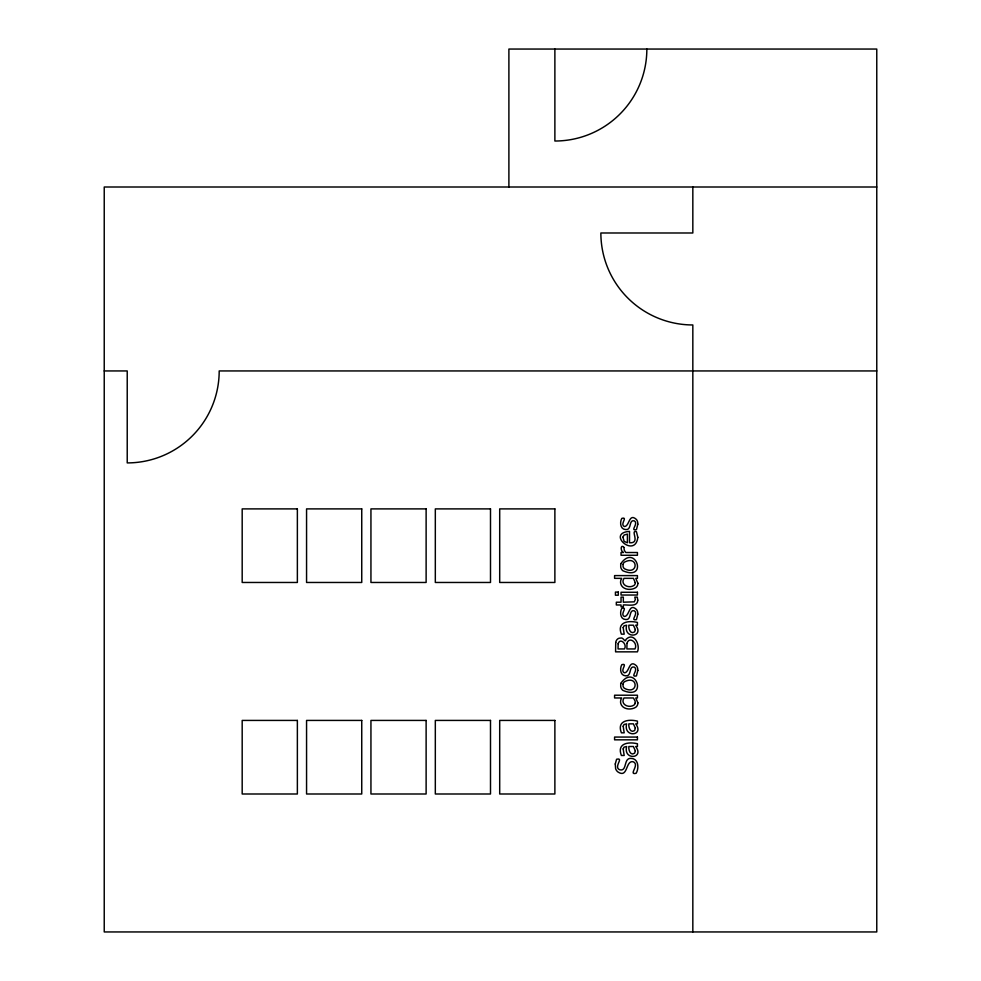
<?xml version="1.0" encoding="UTF-8"?>
<svg xmlns="http://www.w3.org/2000/svg" width="981" height="981" viewBox="0 0 981 981"><rect width="100%" height="100%" fill="white"/><g stroke="black" fill="none" stroke-linecap="round" stroke-linejoin="round"><path stroke-width="1.47" d="M635.161 703.181L635.136 701.133L633.444 697.969L623.99 697.969C619.955 704.346 628.772 708.429 633.726 705.192A3.017 3.017 0 0 0 635.161 703.181M876.769 187.003L104.231 187.003L104.231 931.95L876.769 931.95L876.769 49.05L508.894 49.05L508.894 187.003M104.231 370.941L127.223 370.941L127.223 462.909A91.969 91.969 0 0 0 219.192 370.941L876.769 370.941M692.831 187.003L692.831 232.988L600.863 232.988A91.969 91.969 0 0 0 692.831 324.956L692.831 931.95M554.878 49.05L554.878 141.019A91.969 91.969 0 0 0 646.847 49.05M623.891 547.386L624.357 550.427L625.792 552.511L637.429 552.511L637.429 555.271L621.034 555.271L621.034 552.511L623.475 552.511C619.992 550.917 620.777 543.609 623.891 547.386M618.14 643.769L618.055 648.944L624.456 648.944C627.509 644.186 619.98 637.245 618.14 643.769M615.725 642.555L615.577 651.85L637.429 651.85C640.63 644.86 633.689 631.568 626.037 639.391C625.289 643.769 623.254 636.657 620.507 638.055C617.932 637.871 615.958 640.115 615.725 642.555M626.982 643.328L626.884 648.944L634.952 648.944C638.324 643.082 629.177 635.7 626.982 643.328M615.271 763.991L615.627 768.699A6.965 6.965 0 0 0 617.932 771.961C628.196 778.681 625.326 760.201 633.15 761.747C640.274 764.665 627.84 775.309 636.129 773.286C639.171 768.331 638.582 758.632 631.212 758.411C623.143 757.54 627.558 771.704 619.734 769.791C613.051 767.093 624.517 757.295 616.583 759.269L615.271 763.991M637.834 524.173L636.448 529.63C629.41 531.359 639.072 523.511 634.229 520.813C628.478 519.525 631.96 530.378 625.645 529.556C620.176 529.409 619.649 522.064 621.831 518.36C628.416 516.656 619.612 524.112 624.259 526.503C629.52 526.834 628.796 512.499 636.338 519.403A6.254 6.254 0 0 1 637.736 522.64L637.834 524.173M637.834 614.131L636.448 619.587C629.41 621.316 639.072 613.468 634.229 610.771C628.478 609.483 631.96 620.335 625.645 619.514C620.176 619.367 619.649 612.021 621.831 608.318C628.416 606.614 619.612 614.057 624.259 616.448C629.52 616.791 628.796 602.457 636.338 609.36A6.254 6.254 0 0 1 637.736 612.598L637.834 614.131M637.834 670.452L636.448 675.897C629.41 677.638 639.072 669.79 634.229 667.08C628.478 665.805 631.96 676.657 625.645 675.823C620.176 675.688 619.649 668.343 621.831 664.64C628.416 662.935 619.612 670.379 624.259 672.77C629.52 673.113 628.796 658.778 636.338 665.682A6.254 6.254 0 0 1 637.736 668.919L637.834 670.452M623.18 627.595L624.186 634.155L621.39 634.155C616.693 622.212 628.012 620.164 637.429 622.445L637.429 625.191L635.688 625.191C644.836 637.343 623.045 639.379 626.638 625.191L624.026 625.841L623.18 627.595M623.18 726.259L624.186 732.819L621.39 732.819C616.693 720.876 628.012 718.828 637.429 721.109L637.429 723.855L635.688 723.855C644.836 736.008 623.045 738.043 626.638 723.855L624.026 724.505L623.18 726.259M623.18 748.92L624.186 755.48L621.39 755.48C616.693 743.524 628.012 741.489 637.429 743.757L637.429 746.504L635.688 746.504C644.836 758.669 623.045 760.704 626.638 746.504L624.026 747.154L623.18 748.92M637.822 537.318C635.259 559.109 605.731 532.99 629.52 531.395L629.52 542.763C641.218 543.535 629.643 529.593 636.436 531.714L637.822 537.318M637.76 600.188C637.687 607.411 627.46 604.504 623.327 604.97L623.327 606.834L621.034 606.834L621.034 604.97L616.326 604.97L616.326 602.211L621.034 602.211L621.034 597.135L623.327 597.135L623.327 602.211L634.302 601.831L635.332 599.514L634.805 597.135L637.282 597.135L637.76 600.188M622.935 537.11L624.149 541.414L627.411 542.763L627.411 534.093L624.112 535.025L622.935 537.11M620.715 563.842L620.715 566.993A6.536 6.536 0 0 0 622.849 570.746C648.625 581.733 635.443 542.652 620.715 563.842M620.715 683.463L620.715 686.602A6.536 6.536 0 0 0 622.849 690.354C648.625 701.341 635.443 662.261 620.715 683.463M623.058 564.406L623.058 566.442A3.74 3.74 0 0 0 624.505 568.747C638.594 576.08 638.656 554.768 624.505 562.113A3.716 3.716 0 0 0 623.058 564.406M623.058 684.027L623.058 686.05A3.74 3.74 0 0 0 624.505 688.355C638.594 695.688 638.656 674.388 624.505 681.734A3.716 3.716 0 0 0 623.058 684.027M635.259 582.616L635.161 583.56A3.017 3.017 0 0 1 633.726 585.583C628.772 588.821 619.955 584.737 623.99 578.349L633.444 578.349L635.259 582.616M637.895 583.254L637.748 584.541A5.261 5.261 0 0 1 635.7 587.668C630.979 590.697 622.469 589.924 620.728 583.781A7.443 7.443 0 0 1 621.696 578.349L614.584 578.349L614.584 575.589L637.429 575.589L637.429 578.349L635.762 578.349L637.895 583.254M637.895 702.874L637.748 704.162A5.261 5.261 0 0 1 635.7 707.276C630.979 710.318 622.469 709.545 620.728 703.402A7.443 7.443 0 0 1 621.696 697.969L614.584 697.969L614.584 695.21L637.429 695.21L637.429 697.969L635.762 697.969L637.895 702.874M635.345 629.532L634.633 631.85C630.366 634.891 628.367 628.453 628.846 625.191L633.395 625.191L635.345 629.532M635.345 728.196L634.633 730.514C630.366 733.555 628.367 727.117 628.846 723.855L633.395 723.855L635.345 728.196M635.345 750.857L634.633 753.175C630.366 756.216 628.367 749.778 628.846 746.504L633.395 746.504L635.345 750.857M297.366 508.894L242.184 508.894L242.184 582.469L297.366 582.469L297.366 508.894M361.744 508.894L306.562 508.894L306.562 582.469L361.744 582.469L361.744 508.894M426.122 508.894L370.941 508.894L370.941 582.469L426.122 582.469L426.122 508.894M490.5 508.894L435.319 508.894L435.319 582.469L490.5 582.469L490.5 508.894M554.878 508.894L499.697 508.894L499.697 582.469L554.878 582.469L554.878 508.894M618.288 592.083L615.43 592.083L615.43 595.222L618.288 595.222L618.288 592.083M637.429 592.279L621.034 592.279L621.034 595.038L637.429 595.038L637.429 592.279M297.366 720.422L242.184 720.422L242.184 793.997L297.366 793.997L297.366 720.422M361.744 720.422L306.562 720.422L306.562 793.997L361.744 793.997L361.744 720.422M426.122 720.422L370.941 720.422L370.941 793.997L426.122 793.997L426.122 720.422M490.5 720.422L435.319 720.422L435.319 793.997L490.5 793.997L490.5 720.422M554.878 720.422L499.697 720.422L499.697 793.997L554.878 793.997L554.878 720.422M637.429 737.062L614.584 737.062L614.584 739.833L637.429 739.833L637.429 737.062"/></g></svg>
